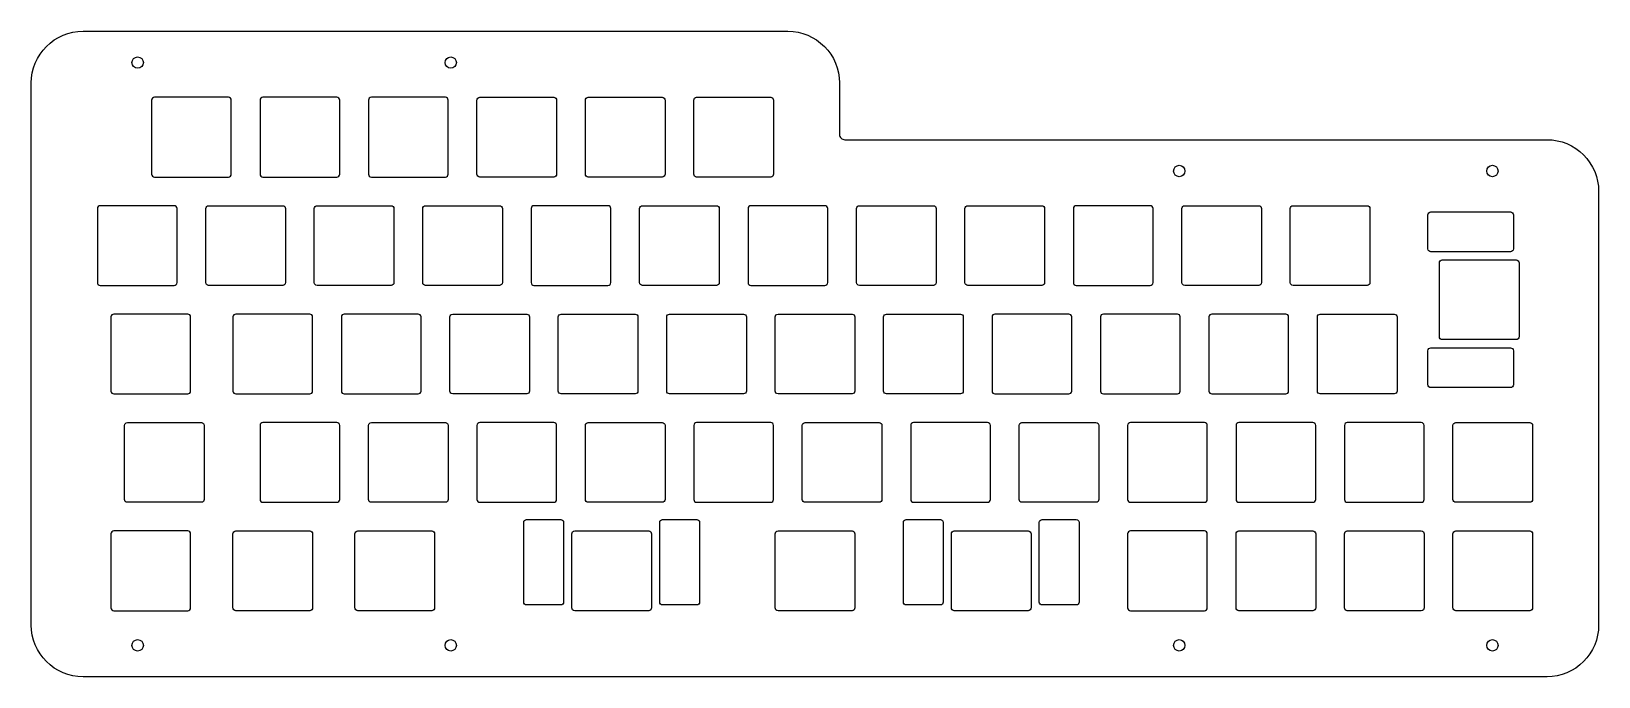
# Model space of a CAD drawing. Header units: millimetres. Extents: x -9 to 266, y -104 to 9.
import ezdxf

# ---------------------------------------------------------------- set-up
doc = ezdxf.new("R2010")
doc.units = ezdxf.units.MM
doc.layers.get('0').update_dxf_attribs({"linetype": 'CONTINUOUS'})

msp = doc.modelspace()

# ---------------------------------------------------------------- linework, layer by layer
for points in [[(-9.08, 0, -0.414214), (0, 9.08), (123.83, 9.08, -0.414214), (132.9, 0), (132.9, -9.05, 0.414214), (133.83, -9.97), (248.68, -9.97), (257.18, -9.97, -0.414214), (266.25, -19.05), (266.25, -95.25, -0.414214), (257.18, -104.33), (0, -104.33, -0.414214), (-9.08, -95.25)], [(25.55, -2.52), (12.55, -2.52, 0.414214), (12.05, -3.02), (12.05, -16.02, 0.414214), (12.55, -16.53), (25.55, -16.53, 0.414214), (26.05, -16.02), (26.05, -3.02, 0.414214)], [(45.1, -16.02), (45.1, -3.02, 0.414214), (44.6, -2.52), (31.6, -2.52, 0.414214), (31.1, -3.02), (31.1, -16.02, 0.414214), (31.6, -16.53), (44.6, -16.53, 0.414214)], [(63.65, -2.52), (50.65, -2.52, 0.414214), (50.15, -3.02), (50.15, -16.02, 0.414214), (50.65, -16.53), (63.65, -16.53, 0.414214), (64.15, -16.02), (64.15, -3.02, 0.414214)], [(69.2, -16.02), (69.2, -3.02, -0.414214), (69.7, -2.52), (82.7, -2.52, -0.414214), (83.2, -3.02), (83.2, -16.02, -0.414214), (82.7, -16.53), (69.7, -16.53, -0.414214)], [(88.25, -3.02, -0.414214), (88.75, -2.52), (101.75, -2.52, -0.414214), (102.25, -3.02), (102.25, -16.02, -0.414214), (101.75, -16.53), (88.75, -16.53, -0.414214), (88.25, -16.02)], [(107.3, -16.02), (107.3, -3.02, -0.414214), (107.8, -2.52), (120.8, -2.52, -0.414214), (121.3, -3.02), (121.3, -16.02, -0.414214), (120.8, -16.53), (107.8, -16.53, -0.414214)], [(16.52, -35.08), (16.52, -22.07, 0.414214), (16.02, -21.58), (3.02, -21.58, 0.414214), (2.52, -22.07), (2.52, -35.08, 0.414214), (3.02, -35.58), (16.02, -35.58, 0.414214)], [(35.08, -21.58, -0.414214), (35.58, -22.07), (35.58, -35.08, -0.414214), (35.08, -35.58), (22.07, -35.58, -0.414214), (21.58, -35.08), (21.58, -22.07, -0.414214), (22.07, -21.58)], [(54.13, -21.58, -0.414214), (54.62, -22.07), (54.62, -35.08, -0.414214), (54.13, -35.58), (41.12, -35.58, -0.414214), (40.62, -35.08), (40.62, -22.07, -0.414214), (41.12, -21.58)], [(73.17, -21.58, -0.414214), (73.67, -22.07), (73.67, -35.08, -0.414214), (73.17, -35.58), (60.17, -35.58, -0.414214), (59.68, -35.08), (59.68, -22.07, -0.414214), (60.17, -21.58)], [(92.22, -21.58), (79.22, -21.58, 0.414214), (78.72, -22.07), (78.72, -35.08, 0.414214), (79.22, -35.58), (92.22, -35.58, 0.414214), (92.73, -35.08), (92.73, -22.07, 0.414214)], [(111.28, -35.58), (98.28, -35.58, -0.414214), (97.78, -35.08), (97.78, -22.07, -0.414214), (98.28, -21.58), (111.28, -21.58, -0.414214), (111.78, -22.07), (111.78, -35.08, -0.414214)], [(130.32, -21.58), (117.33, -21.58, 0.414214), (116.83, -22.07), (116.83, -35.08, 0.414214), (117.33, -35.58), (130.32, -35.58, 0.414214), (130.82, -35.08), (130.82, -22.07, 0.414214)], [(135.88, -35.08), (135.88, -22.07, -0.414214), (136.38, -21.58), (149.38, -21.58, -0.414214), (149.88, -22.07), (149.88, -35.08, -0.414214), (149.38, -35.58), (136.38, -35.58, -0.414214)], [(154.93, -35.08), (154.93, -22.07, -0.414214), (155.43, -21.58), (168.43, -21.58, -0.414214), (168.93, -22.07), (168.93, -35.08, -0.414214), (168.43, -35.58), (155.43, -35.58, -0.414214)], [(187.47, -21.58), (174.48, -21.58, 0.414214), (173.98, -22.07), (173.98, -35.08, 0.414214), (174.48, -35.58), (187.47, -35.58, 0.414214), (187.97, -35.08), (187.97, -22.07, 0.414214)], [(206.53, -35.58), (193.53, -35.58, -0.414214), (193.03, -35.08), (193.03, -22.07, -0.414214), (193.53, -21.58), (206.53, -21.58, -0.414214), (207.03, -22.07), (207.03, -35.08, -0.414214)], [(212.07, -35.08), (212.07, -22.07, -0.414214), (212.57, -21.58), (225.58, -21.58, -0.414214), (226.08, -22.07), (226.08, -35.08, -0.414214), (225.58, -35.58), (212.57, -35.58, -0.414214)], [(236.27, -29.16), (236.27, -23.16, -0.414214), (236.77, -22.66), (250.77, -22.66, -0.414214), (251.27, -23.16), (251.27, -29.16, -0.414214), (250.77, -29.66), (236.77, -29.66, -0.414214)], [(252.27, -44.6, -0.414214), (251.77, -45.1), (238.77, -45.1, -0.414214), (238.27, -44.6), (238.27, -31.6, -0.414214), (238.77, -31.1), (251.77, -31.1, -0.414214), (252.27, -31.6)], [(18.41, -40.62), (5.41, -40.62, 0.414214), (4.91, -41.12), (4.91, -54.13, 0.414214), (5.41, -54.63), (18.41, -54.63, 0.414214), (18.91, -54.13), (18.91, -41.12, 0.414214)], [(40.34, -54.13), (40.34, -41.12, 0.414214), (39.84, -40.62), (26.84, -40.62, 0.414214), (26.34, -41.12), (26.34, -54.13, 0.414214), (26.84, -54.63), (39.84, -54.63, 0.414214)], [(59.39, -54.13), (59.39, -41.12, 0.414214), (58.89, -40.62), (45.89, -40.62, 0.414214), (45.39, -41.12), (45.39, -54.13, 0.414214), (45.89, -54.63), (58.89, -54.63, 0.414214)], [(64.44, -54.13), (64.44, -41.12, -0.414214), (64.94, -40.62), (77.94, -40.62, -0.414214), (78.44, -41.12), (78.44, -54.13, -0.414214), (77.94, -54.63), (64.94, -54.63, -0.414214)], [(96.99, -54.63), (83.99, -54.63, -0.414214), (83.49, -54.13), (83.49, -41.12, -0.414214), (83.99, -40.62), (96.99, -40.62, -0.414214), (97.49, -41.12), (97.49, -54.13, -0.414214)], [(116.54, -54.13, -0.414214), (116.04, -54.63), (103.04, -54.63, -0.414214), (102.54, -54.13), (102.54, -41.12, -0.414214), (103.04, -40.62), (116.04, -40.62, -0.414214), (116.54, -41.12)], [(135.59, -54.13, -0.414214), (135.09, -54.63), (122.09, -54.63, -0.414214), (121.59, -54.13), (121.59, -41.12, -0.414214), (122.09, -40.62), (135.09, -40.62, -0.414214), (135.59, -41.12)], [(154.14, -40.62, -0.414214), (154.64, -41.12), (154.64, -54.13, -0.414214), (154.14, -54.63), (141.14, -54.63, -0.414214), (140.64, -54.13), (140.64, -41.12, -0.414214), (141.14, -40.62)], [(173.69, -54.13), (173.69, -41.12, 0.414214), (173.19, -40.62), (160.19, -40.62, 0.414214), (159.69, -41.12), (159.69, -54.13, 0.414214), (160.19, -54.63), (173.19, -54.63, 0.414214)], [(192.24, -40.62), (179.24, -40.62, 0.414214), (178.74, -41.12), (178.74, -54.13, 0.414214), (179.24, -54.63), (192.24, -54.63, 0.414214), (192.74, -54.13), (192.74, -41.12, 0.414214)], [(211.79, -54.13), (211.79, -41.12, 0.414214), (211.29, -40.62), (198.29, -40.62, 0.414214), (197.79, -41.12), (197.79, -54.13, 0.414214), (198.29, -54.63), (211.29, -54.63, 0.414214)], [(230.84, -54.13, -0.414214), (230.34, -54.63), (217.34, -54.63, -0.414214), (216.84, -54.13), (216.84, -41.12, -0.414214), (217.34, -40.62), (230.34, -40.62, -0.414214), (230.84, -41.12)], [(236.27, -53.04), (236.27, -47.04, -0.414214), (236.77, -46.54), (250.77, -46.54, -0.414214), (251.27, -47.04), (251.27, -53.04, -0.414214), (250.77, -53.54), (236.77, -53.54, -0.414214)], [(21.29, -73.17, -0.414214), (20.79, -73.68), (7.79, -73.68, -0.414214), (7.29, -73.17), (7.29, -60.17, -0.414214), (7.79, -59.68), (20.79, -59.68, -0.414214), (21.29, -60.17)], [(44.6, -59.68), (31.6, -59.68, 0.414214), (31.1, -60.17), (31.1, -73.17, 0.414214), (31.6, -73.68), (44.6, -73.68, 0.414214), (45.1, -73.17), (45.1, -60.17, 0.414214)], [(50.15, -60.17, -0.414214), (50.65, -59.68), (63.65, -59.68, -0.414214), (64.15, -60.17), (64.15, -73.17, -0.414214), (63.65, -73.68), (50.65, -73.68, -0.414214), (50.15, -73.17)], [(82.7, -59.68), (69.7, -59.68, 0.414214), (69.2, -60.17), (69.2, -73.17, 0.414214), (69.7, -73.68), (82.7, -73.68, 0.414214), (83.2, -73.17), (83.2, -60.17, 0.414214)], [(102.25, -73.17, -0.414214), (101.75, -73.68), (88.75, -73.68, -0.414214), (88.25, -73.17), (88.25, -60.17, -0.414214), (88.75, -59.68), (101.75, -59.68, -0.414214), (102.25, -60.17)], [(121.3, -73.17), (121.3, -60.17, 0.414214), (120.8, -59.68), (107.8, -59.68, 0.414214), (107.3, -60.17), (107.3, -73.17, 0.414214), (107.8, -73.68), (120.8, -73.68, 0.414214)], [(126.35, -60.17, -0.414214), (126.85, -59.68), (139.85, -59.68, -0.414214), (140.35, -60.17), (140.35, -73.17, -0.414214), (139.85, -73.68), (126.85, -73.68, -0.414214), (126.35, -73.17)], [(158.9, -59.68), (145.9, -59.68, 0.414214), (145.4, -60.17), (145.4, -73.17, 0.414214), (145.9, -73.68), (158.9, -73.68, 0.414214), (159.4, -73.17), (159.4, -60.17, 0.414214)], [(177.95, -59.68, -0.414214), (178.45, -60.17), (178.45, -73.17, -0.414214), (177.95, -73.68), (164.95, -73.68, -0.414214), (164.45, -73.17), (164.45, -60.17, -0.414214), (164.95, -59.68)], [(197, -59.68), (184, -59.68, 0.414214), (183.5, -60.17), (183.5, -73.17, 0.414214), (184, -73.68), (197, -73.68, 0.414214), (197.5, -73.17), (197.5, -60.17, 0.414214)], [(216.05, -59.68), (203.05, -59.68, 0.414214), (202.55, -60.17), (202.55, -73.17, 0.414214), (203.05, -73.68), (216.05, -73.68, 0.414214), (216.55, -73.17), (216.55, -60.17, 0.414214)], [(235.1, -59.68), (222.1, -59.68, 0.414214), (221.6, -60.17), (221.6, -73.17, 0.414214), (222.1, -73.68), (235.1, -73.68, 0.414214), (235.6, -73.17), (235.6, -60.17, 0.414214)], [(254.15, -59.68, -0.414214), (254.65, -60.17), (254.65, -73.17, -0.414214), (254.15, -73.68), (241.15, -73.68, -0.414214), (240.65, -73.17), (240.65, -60.17, -0.414214), (241.15, -59.68)], [(77.93, -76.72), (83.93, -76.72, -0.414214), (84.43, -77.22), (84.43, -91.23, -0.414214), (83.93, -91.73), (77.93, -91.73, -0.414214), (77.43, -91.23), (77.43, -77.22, -0.414214)], [(108.31, -77.22), (108.31, -91.23, -0.414214), (107.81, -91.73), (101.81, -91.73, -0.414214), (101.31, -91.23), (101.31, -77.22, -0.414214), (101.81, -76.72), (107.81, -76.72, -0.414214)], [(144.61, -76.72), (150.61, -76.72, -0.414214), (151.11, -77.22), (151.11, -91.23, -0.414214), (150.61, -91.73), (144.61, -91.73, -0.414214), (144.11, -91.23), (144.11, -77.22, -0.414214)], [(174.98, -91.23, -0.414214), (174.48, -91.73), (168.48, -91.73, -0.414214), (167.98, -91.23), (167.98, -77.22, -0.414214), (168.48, -76.72), (174.48, -76.72, -0.414214), (174.98, -77.22)], [(18.91, -92.22), (18.91, -79.22, 0.414214), (18.41, -78.72), (5.41, -78.72, 0.414214), (4.91, -79.22), (4.91, -92.22, 0.414214), (5.41, -92.73), (18.41, -92.73, 0.414214)], [(39.84, -78.72, -0.414214), (40.34, -79.22), (40.34, -92.22, -0.414214), (39.84, -92.73), (26.84, -92.73, -0.414214), (26.34, -92.22), (26.34, -79.22, -0.414214), (26.84, -78.72)], [(61.27, -78.72, -0.414214), (61.77, -79.22), (61.77, -92.22, -0.414214), (61.27, -92.73), (48.27, -92.73, -0.414214), (47.77, -92.22), (47.77, -79.22, -0.414214), (48.27, -78.72)], [(99.37, -92.73), (86.37, -92.73, -0.414214), (85.87, -92.22), (85.87, -79.22, -0.414214), (86.37, -78.72), (99.37, -78.72, -0.414214), (99.87, -79.22), (99.87, -92.22, -0.414214)], [(121.59, -79.22, -0.414214), (122.09, -78.72), (135.09, -78.72, -0.414214), (135.59, -79.22), (135.59, -92.22, -0.414214), (135.09, -92.73), (122.09, -92.73, -0.414214), (121.59, -92.22)], [(166.04, -92.73), (153.04, -92.73, -0.414214), (152.54, -92.22), (152.54, -79.22, -0.414214), (153.04, -78.72), (166.04, -78.72, -0.414214), (166.54, -79.22), (166.54, -92.22, -0.414214)], [(197.5, -92.22), (197.5, -79.22, 0.414214), (197, -78.72), (184, -78.72, 0.414214), (183.5, -79.22), (183.5, -92.22, 0.414214), (184, -92.73), (197, -92.73, 0.414214)], [(216.05, -78.72, -0.414214), (216.55, -79.22), (216.55, -92.22, -0.414214), (216.05, -92.73), (203.05, -92.73, -0.414214), (202.55, -92.22), (202.55, -79.22, -0.414214), (203.05, -78.72)], [(221.6, -79.22, -0.414214), (222.1, -78.72), (235.1, -78.72, -0.414214), (235.6, -79.22), (235.6, -92.22, -0.414214), (235.1, -92.73), (222.1, -92.73, -0.414214), (221.6, -92.22)], [(240.65, -92.22), (240.65, -79.22, -0.414214), (241.15, -78.72), (254.15, -78.72, -0.414214), (254.65, -79.22), (254.65, -92.22, -0.414214), (254.15, -92.73), (241.15, -92.73, -0.414214)]]:
    msp.add_lwpolyline(points, format="xyb", close=True)
for centre in [(9.6, 3.58), (64.6, 3.58), (192.58, -15.47), (247.58, -15.47), (9.6, -98.82), (64.6, -98.82), (192.58, -98.82), (192.58, -98.82), (247.58, -98.82)]:
    msp.add_circle(centre, 1)

doc.saveas('drawing.dxf')
